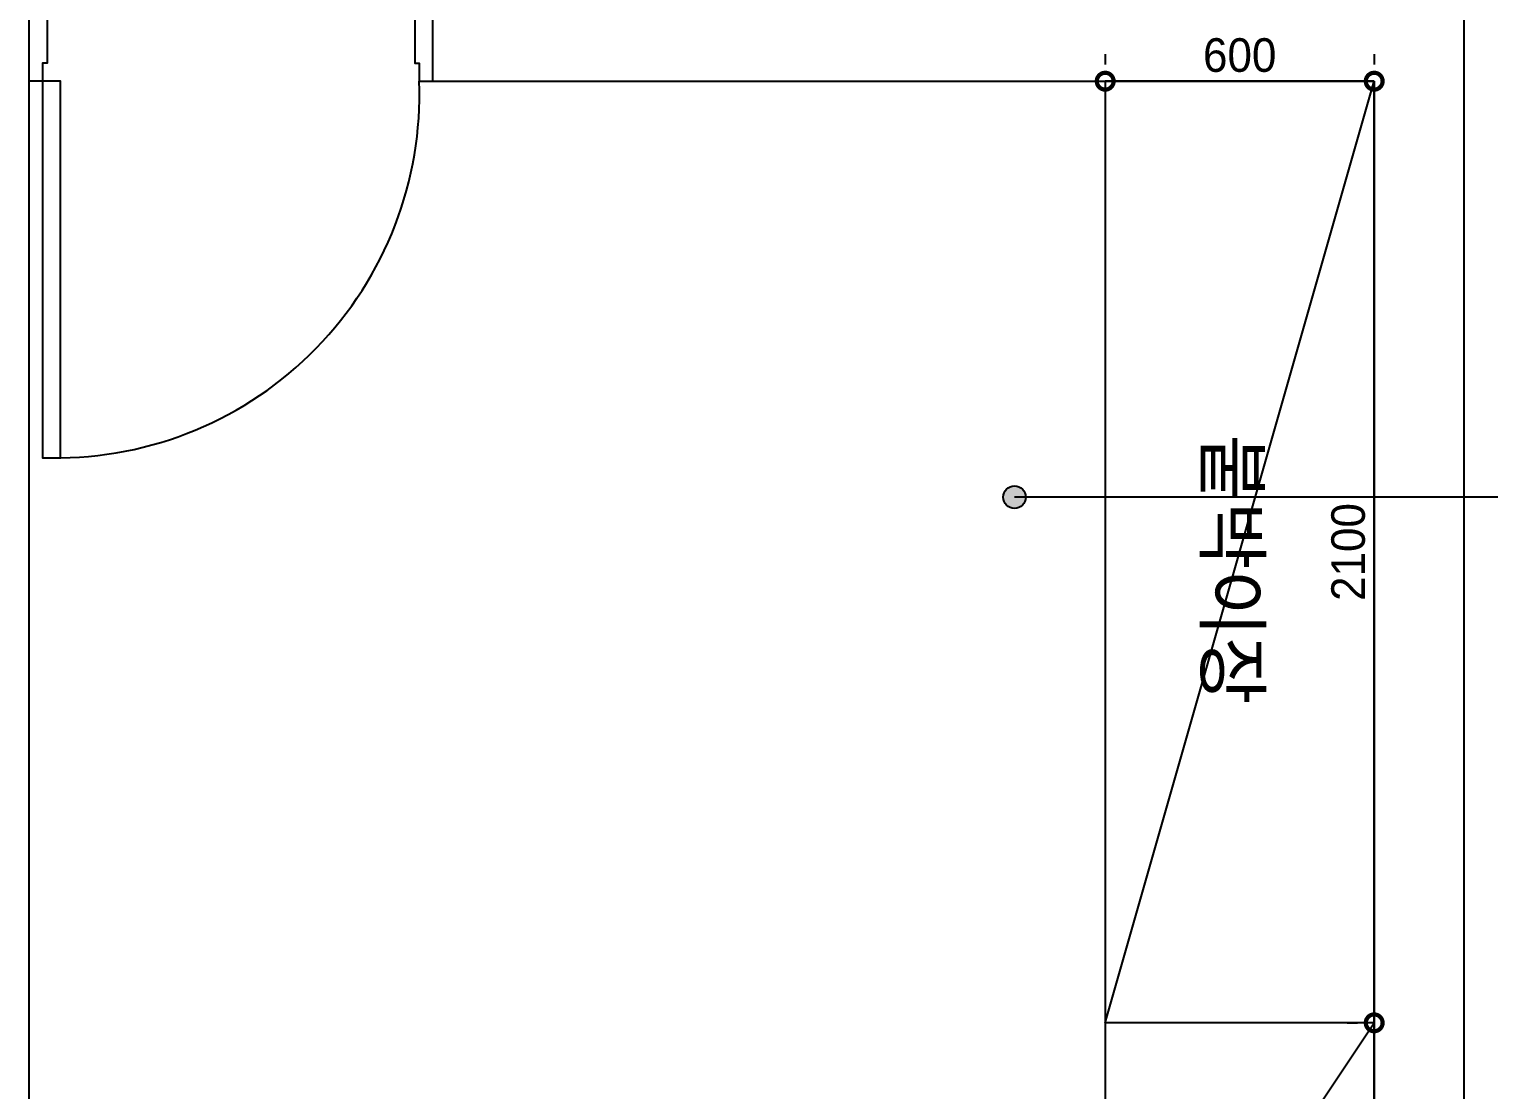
# Model space of a CAD drawing. Header units: inches. Extents: x -63256 to 33689, y -34490 to 100230.
# Drawn here: x -18813 to -15558, y 4084 to 6450 of the extents above; entities that cross this region are included whole.
import ezdxf

# ---------------------------------------------------------------- set-up
doc = ezdxf.new("R2010")
doc.units = ezdxf.units.IN
doc.header["$LTSCALE"] = 100
doc.header["$MEASUREMENT"] = 0
for name, color, linetype in [('0-ELC TEXT', 7, 'Continuous'), ('06-FUR', 6, 'Continuous'), ('07-DIM WAL', 5, 'Continuous'), ('CO-DO-FR', 7, 'Continuous'), ('CO-DOOR', 8, 'Continuous'), ('도면층2', 2, 'Continuous')]:
    doc.layers.add(name, color=color, linetype=linetype)
doc.styles.add('스타일1', font='')
doc.styles.add('코레일둥고', font='')
doc.styles.get('스타일1').set_extended_font_data('HYwulM')
doc.styles.get('코레일둥고').set_extended_font_data('Korail Round Gothic Medium')
doc.dimstyles.new('30', dxfattribs={"dimscale": 30, "dimtxt": 2.5, "dimasz": 2.5, "dimexe": 1.25, "dimexo": 2, "dimtad": 1, "dimdec": 0, "dimtxsty": '스타일1', "dimblk": 'DOTSMALL', "dimcen": 2.5, "dimclrd": 1, "dimclre": 1, "dimclrt": 2, "dimadec": 0, "dimazin": 0, "dimtfac": 1, "dimtix": 1, "dimtmove": 0, "dimatfit": 3, "dimldrblk": 'DOTSMALL', "dimfxl": 1.25, "dimarcsym": 0})

# ---------------------------------------------------------------- blocks, each defined once
blk = doc.blocks.new('vuidauseh')
at = {"layer": '도면층2'}
for p, q in [((-46294.5, 6333.6), (-46294.5, 6533.6)), ((-45394.5, 6333.6), (-45394.5, 6533.6)), ((-43094.5, 6533.6), (-43094.5, 3083.6)), ((-46294.5, 1883.6), (-46294.5, 6333.6)), ((-45394.5, 6333.6), (-43294.5, 6333.6)), ((-43294.5, 6333.6), (-43294.5, 1883.6))]:
    blk.add_line(p, q, dxfattribs=at)
blk = doc.blocks.new('_DOTSMALL')
at = {"color": 0, "linetype": 'ByBlock', "const_width": 0.5}
blk.add_lwpolyline([(-0.0625, 0, 1), (0.0625, 0, 1)], format="xyb", close=True, dxfattribs=at)
blk = doc.blocks.new('*D99')
at = {"layer": '07-DIM WAL', "color": 1, "lineweight": -2, "transparency": 16777216}
for p, q in [((-15873.2, 4233.6), (-15850.7, 4233.6)), ((-15813.2, 3333.6), (-15813.2, 4233.6)), ((-15873.2, 3333.6), (-15850.7, 3333.6))]:
    blk.add_line(p, q, dxfattribs=at)
at = {"layer": 'Defpoints', "color": 0, "transparency": 16777216}
for p in [(-15813.2, 4233.6), (-15813.2, 4233.6), (-15813.2, 3333.6)]:
    blk.add_point(p, dxfattribs=at)
at = {"layer": '07-DIM WAL', "color": 1, "lineweight": -2, "transparency": 16777216, "xscale": 75, "yscale": 75, "zscale": 75}
for p, rotation in [((-15813.2, 4233.6), 90), ((-15813.2, 3333.6), 270)]:
    blk.add_blockref('_DOTSMALL', p, dxfattribs=dict(at, rotation=rotation))
at = {"layer": '07-DIM WAL', "color": 2, "transparency": 16777216, "insert": (-15871, 3783.6), "char_height": 75, "attachment_point": 5, "rotation": 90, "style": '스타일1'}
blk.add_mtext('900', dxfattribs=at)
blk = doc.blocks.new('*D100')
at = {"layer": '07-DIM WAL', "color": 1, "lineweight": -2, "transparency": 16777216}
for p, q in [((-15873.2, 6333.6), (-15850.7, 6333.6)), ((-15813.2, 4233.6), (-15813.2, 6333.6)), ((-15873.2, 4233.6), (-15850.7, 4233.6))]:
    blk.add_line(p, q, dxfattribs=at)
at = {"layer": 'Defpoints', "color": 0, "transparency": 16777216}
for p in [(-15813.2, 6333.6), (-15813.2, 6333.6), (-15813.2, 4233.6)]:
    blk.add_point(p, dxfattribs=at)
at = {"layer": '07-DIM WAL', "color": 1, "lineweight": -2, "transparency": 16777216, "xscale": 75, "yscale": 75, "zscale": 75}
for p, rotation in [((-15813.2, 6333.6), 90), ((-15813.2, 4233.6), 270)]:
    blk.add_blockref('_DOTSMALL', p, dxfattribs=dict(at, rotation=rotation))
at = {"layer": '07-DIM WAL', "color": 2, "transparency": 16777216, "insert": (-15870.9, 5283.6), "char_height": 75, "attachment_point": 5, "rotation": 90, "style": '스타일1'}
blk.add_mtext('2100', dxfattribs=at)
blk = doc.blocks.new('*D110')
at = {"layer": '07-DIM WAL', "color": 1, "lineweight": -2, "transparency": 16777216}
for p, q in [((-16413.2, 6393.6), (-16413.2, 6371.1)), ((-15813.2, 6393.6), (-15813.2, 6371.1)), ((-15813.2, 6333.6), (-16413.2, 6333.6))]:
    blk.add_line(p, q, dxfattribs=at)
at = {"layer": 'Defpoints', "color": 0, "transparency": 16777216}
for p in [(-16413.2, 6333.6), (-16413.2, 6333.6), (-15813.2, 6333.6)]:
    blk.add_point(p, dxfattribs=at)
at = {"layer": '07-DIM WAL', "color": 1, "lineweight": -2, "transparency": 16777216, "xscale": 75, "yscale": 75, "zscale": 75, "rotation": 180}
blk.add_blockref('_DOTSMALL', (-16413.2, 6333.6), dxfattribs=at)
at = {"layer": '07-DIM WAL', "color": 1, "lineweight": -2, "transparency": 16777216, "xscale": 75, "yscale": 75, "zscale": 75}
blk.add_blockref('_DOTSMALL', (-15813.2, 6333.6), dxfattribs=at)
at = {"layer": '07-DIM WAL', "color": 2, "transparency": 16777216, "insert": (-16113.2, 6391.4), "char_height": 75, "attachment_point": 5, "style": '스타일1'}
blk.add_mtext('600', dxfattribs=at)

msp = doc.modelspace()

# ---------------------------------------------------------------- hatches: boundary and pattern name
at = {"layer": '0-ELC TEXT'}
h = msp.add_hatch(color=256, dxfattribs=at)
h.dxf.hatch_style = 1
edge = h.paths.add_edge_path()
edge.add_arc((-16615.6, 5406), 25, -270, 90, ccw=False)

# ---------------------------------------------------------------- linework, layer by layer
msp.add_line((-15010.4, 5406), (-16615.6, 5406), dxfattribs=at)
msp.add_circle((-16615.6, 5406), 25, dxfattribs=at)
at = {"layer": '06-FUR'}
msp.add_line((-16413.2, 4233.6), (-15813.2, 6333.6), dxfattribs=at)
msp.add_lwpolyline([(-15813.2, 6333.6), (-16413.2, 6333.6), (-16413.2, 3333.6), (-15813.2, 3333.6)], close=True, dxfattribs=at)
msp.add_lwpolyline([(-16413.2, 3333.6), (-15813.2, 4233.6), (-16413.2, 4233.6)], dxfattribs=at)
at = {"layer": 'CO-DO-FR'}
for points in [[(-18813.2, 6333.6), (-18813.2, 6533.6), (-18783.2, 6533.6), (-18783.2, 6493.6), (-18773.2, 6493.6), (-18773.2, 6373.6), (-18783.2, 6373.6), (-18783.2, 6333.6), (-18813.2, 6333.6)], [(-17913.2, 6333.6), (-17913.2, 6533.6), (-17943.2, 6533.6), (-17943.2, 6493.6), (-17953.2, 6493.6), (-17953.2, 6373.6), (-17943.2, 6373.6), (-17943.2, 6333.6), (-17913.2, 6333.6)]]:
    msp.add_lwpolyline(points, close=True, dxfattribs=at)
at = {"layer": 'CO-DOOR'}
msp.add_lwpolyline([(-18743.2, 5493.6), (-18743.2, 6333.6), (-18783.2, 6333.6), (-18783.2, 5493.6)], close=True, dxfattribs=at)
msp.add_arc((-18753.2, 6304.1), 810.5, 269.2931, 2.0875, dxfattribs=at)

# ---------------------------------------------------------------- block references
msp.add_blockref('vuidauseh', (27481.3, 0))

# ---------------------------------------------------------------- texts
at = {"layer": '0-ELC TEXT', "style": '코레일둥고'}
msp.add_text('붙박이장', height=120, rotation=270, dxfattribs=at).set_placement((-16189.4, 5546))

# ---------------------------------------------------------------- dimensions: what is measured, and where the dimension line sits
at = {"layer": '07-DIM WAL'}
dim = msp.add_linear_dim(base=(-16413.2, 6333.6), p1=(-15813.2, 6333.6), p2=(-16413.2, 6333.6), dimstyle='30', dxfattribs=at)
dim.commit()
dim.dimension.update_dxf_attribs({"geometry": '*D110', "text_midpoint": (-16113.2, 6391.4)})
for base, p1, p2, picture, middle in [((-15813.2, 6333.6), (-15813.2, 4233.6), (-15813.2, 6333.6), '*D100', (-15870.9, 5283.6)), ((-15813.2, 4233.6), (-15813.2, 3333.6), (-15813.2, 4233.6), '*D99', (-15871, 3783.6))]:
    dim = msp.add_linear_dim(base=base, p1=p1, p2=p2, angle=90, dimstyle='30', dxfattribs=at)
    dim.commit()
    dim.dimension.update_dxf_attribs({"geometry": picture, "text_midpoint": middle})

doc.saveas('drawing.dxf')
